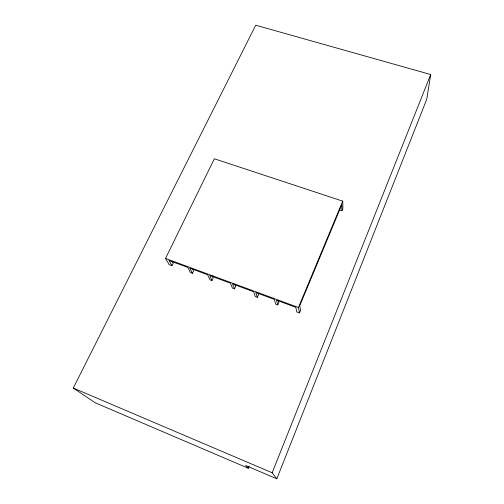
<?xml version="1.0" encoding="UTF-8"?>
<svg xmlns="http://www.w3.org/2000/svg" width="504" height="504" viewBox="0 0 504 504"><rect width="100%" height="100%" fill="white"/><g stroke="black" fill="none" stroke-linecap="round" stroke-linejoin="round"><path stroke-width="0.76" d="M248.321 468.279L95.187 402.759L73.3 388.055L255.73 25.2L430.7 74.535L426.756 99.257L276.841 478.8L245.58 465.444L248.321 468.279L249.209 466.093M276.841 478.8L272.179 472.777L430.7 74.535M212.197 275.864L213.179 277.994L212.02 280.507L209.645 275.493L230.391 283.154L232.426 288.074L234.518 288.849L232.514 283.941L253.575 291.715L255.232 296.528L257.355 297.316L255.736 292.515L274.302 299.37L275.612 304.088L277.761 304.882L276.488 300.182L295.823 307.32L296.768 311.932L299.502 312.94L298.431 307.509L342.733 201.146L214.351 158.766L165.526 258.451L169.136 264.613L172.003 265.671L173.2 263.208L172.097 261.28M299.502 312.94L300.592 310.313L299.723 305.764L341.756 204.788L341.901 210.754L339.268 209.878M341.901 210.754L342.89 208.366L342.733 201.146M277.761 304.882L278.876 302.28L278.523 300.951M257.355 297.316L258.483 294.739L258.035 293.385M234.518 288.849L235.664 286.303L234.833 284.224M172.003 265.671L168.991 260.474L187.721 267.391L190.436 272.507L192.471 273.262L193.649 270.768L192.667 268.878M165.526 258.451L298.431 307.509M212.02 280.507L209.96 279.745L207.553 274.718L189.781 268.153L192.471 273.262M73.3 388.055L272.179 472.777"/></g></svg>
